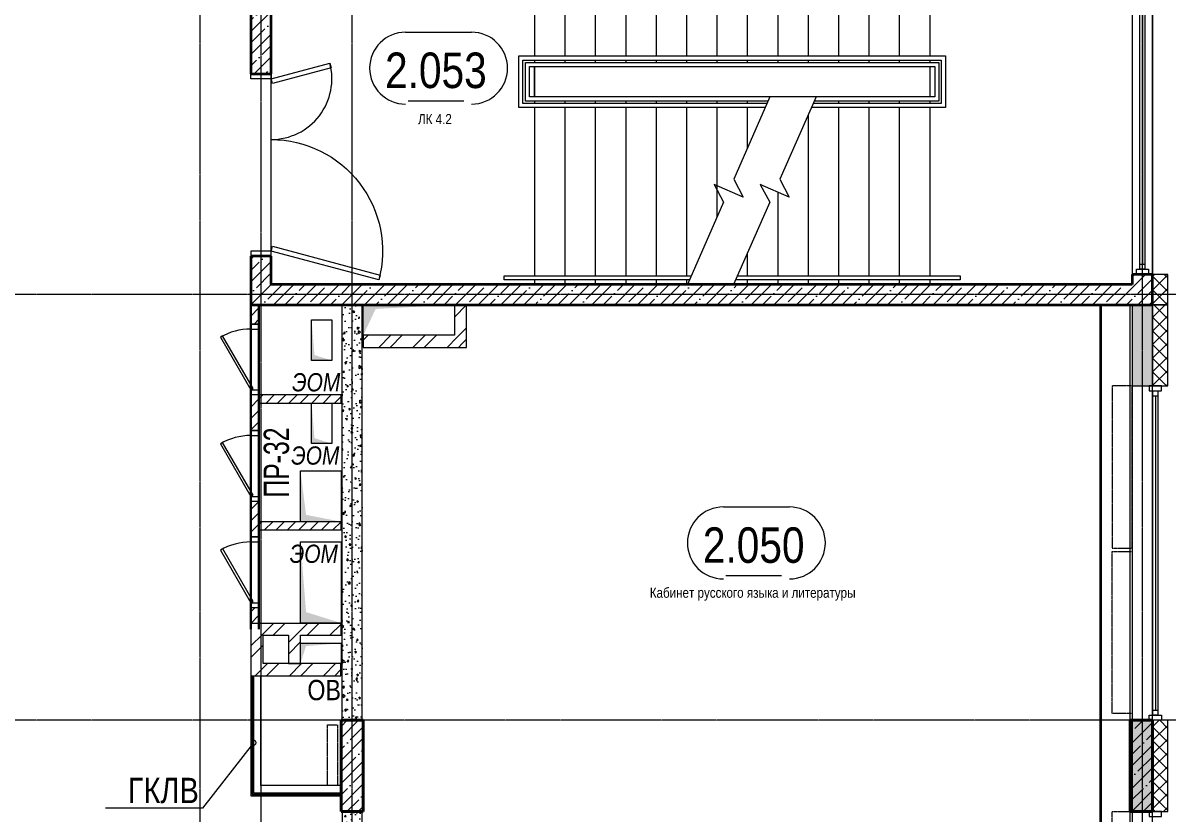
# Model space of a CAD drawing. Header units: millimetres. Extents: x -65509 to 912790, y 446 to 713294.
# Drawn here: x 245745 to 257048, y 159350 to 167156 of the extents above; entities that cross this region are included whole.
import ezdxf
from ezdxf import colors
from ezdxf.entities.mleader import LeaderData, LeaderLine
from ezdxf.enums import TextEntityAlignment as Align
from ezdxf.math import Vec2, Vec3

# ---------------------------------------------------------------- set-up
doc = ezdxf.new("R2010")
doc.units = ezdxf.units.MM
doc.linetypes.add('CENTER2', pattern=[28.575, 19.05, -3.175, 3.175, -3.175])
doc.linetypes.add('HIDDEN2', pattern=[4.7625, 3.175, -1.5875])
doc.layers.get('Defpoints').update_dxf_attribs({"color": 250})
for name, color, linetype, lineweight in [('A-Wall-Open', 250, 'Continuous', 5), ('A-Wall_Материал_Газоблок_Контур', 250, 'Continuous', 0), ('АР_Area', 250, 'Continuous', 5), ('АР_Двери', 5, 'Continuous', 9), ('АР_Колонны', 250, 'Continuous', 30), ('АР_Окна', 250, 'Continuous', 5), ('АР_Стены ЖБ', 250, 'Continuous', 35), ('АР_Стены кирпич', 250, 'Continuous', 20), ('АР_Стены ПЕНОблок', 250, 'Continuous', 20), ('АР_Утеплитель', 250, 'Continuous', 0), ('АР_Ф_ЛК', 250, 'Continuous', 5), ('АР_Штриховка', 250, 'Continuous', 0), ('Двери кабины', 250, 'Continuous', 0), ('Зашивки ГКЛ на всю высоту', 250, 'Continuous', 25), ('КМ_Фахверки', 250, 'Continuous', 25), ('ОВ_Отопление', 250, 'Continuous', 5), ('ОВ_Шахты', 250, 'Continuous', 5), ('Размеры зашивки ГКЛ', 250, 'Continuous', 0), ('РД_Оси_100', 250, 'Continuous', 0), ('ЭОМ_отверстия', 250, 'Continuous', 5)]:
    doc.layers.add(name, color=color, linetype=linetype, lineweight=lineweight)
for name, color, linetype, lineweight, plot in [('АР_Делит', 250, 'Continuous', 0, False), ('РД_Витраж_проем', 250, 'Continuous', 0, False), ('РД_Проем', 250, 'Continuous', 0, False), ('РД_проем_инж перемыч_подсчет', 250, 'Continuous', 30, False)]:
    doc.layers.add(name, color=color, linetype=linetype, lineweight=lineweight, plot=plot)
doc.layers.add('АР_Отопительные приборы', color=1, linetype='HIDDEN2', lineweight=0, true_color=0xff0000)
doc.layers.add('Зашивка радиаторов тип 1 (фанера и МДФ)', color=7, linetype='Continuous', lineweight=0, true_color=0x000085)
doc.layers.add('РД_Перемычка инж проемов', color=250, linetype='Continuous')
doc.styles.add('Arial0', font='arial.ttf')
doc.styles.add('MtXpl_Arial_Narrow', font='ARIALNI.TTF')
doc.styles.add('style1', font='ARIALN.TTF')
doc.styles.add('ккк', font='isocpeur.ttf', dxfattribs={"width": 0.85, "oblique": 15})
pattern_1 = [(45, (142195.16, 127275.07), (-112.2532, 112.2532), []), (45, (142307.41, 127275.07), (-112.2532, 112.2532), [198.4375, -39.6875, 0, -39.6875])]
pattern_2 = [(45, (142195.16, 127275.07), (-112.2532, 112.2532), []), (45, (142307.41, 127275.07), (-112.2532, 112.2532), [198.4375, -39.6875, 0, -39.6875])]

# ---------------------------------------------------------------- blocks, each defined once
blk = doc.blocks.new('СОШ_2200_АР_ОСИ_М100_28.05.24')
at = {"layer": 'РД_Оси_100', "linetype": 'CENTER2'}
for p, q in [((114600, -6155), (114600, 139938.679)), ((119910, 37200), (94200, 37200)), ((119910, 33000), (94200, 33000))]:
    blk.add_line(p, q, dxfattribs=at)
for points in [[(105300, -6155), (105300, 139938.679)], [(105900, 139938.679), (105900, -6155)], [(106800, -6155), (106800, 139938.679)]]:
    blk.add_lwpolyline(points, dxfattribs=at)
blk = doc.blocks.new('ЛК_4000х8500_2эт')
at = {"color": 5}
for points in [[(6300, 3915), (2100, 3915), (2100, 3955), (6600, 3955), (6600, 3915), (6300, 3915)], [(3929, 45), (2100, 45), (2100, 85), (3946, 85)], [(4401, 85), (6600, 85), (6600, 45), (4383, 45)]]:
    blk.add_lwpolyline(points, dxfattribs=at)
at = {"layer": 'АР_Делит'}
blk.add_lwpolyline([(-200, 4000), (8300, 4000), (8300, 0), (-200, 0)], close=True, dxfattribs=at)
at = {"layer": 'АР_Ф_ЛК', "color": 5}
for p, q in [((2400, 4000), (2400, 3955)), ((2700, 4000), (2700, 3955)), ((3000, 4000), (3000, 3955)), ((3300, 4000), (3300, 3955)), ((3600, 4000), (3600, 3955)), ((3900, 4000), (3900, 3955)), ((4200, 4000), (4200, 3955)), ((4500, 4000), (4500, 3955)), ((4800, 4000), (4800, 3955)), ((5100, 4000), (5100, 3955)), ((5400, 4000), (5400, 3955)), ((5700, 4000), (5700, 3955)), ((6000, 4000), (6000, 3955)), ((6300, 4000), (6300, 3955)), ((2400, 3915), (2400, 2255)), ((2700, 3915), (2700, 2255)), ((3000, 3915), (3000, 2255)), ((3300, 3915), (3300, 2255)), ((3600, 3915), (3600, 2255)), ((3900, 3915), (3900, 2255)), ((4200, 3915), (4200, 2255)), ((4500, 3915), (4500, 2255)), ((4800, 3915), (4800, 2255)), ((5100, 3915), (5100, 2255)), ((5400, 3915), (5400, 2255)), ((5700, 3915), (5700, 2255)), ((6000, 3915), (6000, 2255)), ((6300, 3915), (6300, 2255)), ((2400, 2215), (2400, 2190)), ((2400, 2150), (2400, 1850)), ((2700, 2215), (2700, 2190)), ((3000, 2215), (3000, 2190)), ((3300, 2215), (3300, 2190)), ((3600, 2215), (3600, 2190)), ((3900, 2215), (3900, 2190)), ((4200, 2215), (4200, 2190)), ((4500, 2215), (4500, 2190)), ((4800, 2215), (4800, 2190)), ((5100, 2215), (5100, 2190)), ((5400, 2215), (5400, 2190)), ((5700, 2215), (5700, 2190)), ((6000, 2215), (6000, 2190)), ((6300, 2215), (6300, 2190)), ((6300, 2150), (6300, 1850)), ((2400, 1810), (2400, 1785)), ((2700, 1810), (2700, 1785)), ((3000, 1810), (3000, 1785)), ((3300, 1810), (3300, 1785)), ((3600, 1810), (3600, 1785)), ((3900, 1810), (3900, 1785)), ((4200, 1810), (4200, 1785)), ((4500, 1810), (4500, 1785)), ((5400, 1810), (5400, 1785)), ((5700, 1810), (5700, 1785)), ((6000, 1810), (6000, 1785)), ((6300, 1810), (6300, 1785)), ((2400, 1745), (2400, 85)), ((2700, 1745), (2700, 85)), ((3000, 1745), (3000, 85)), ((3300, 1745), (3300, 85)), ((3600, 1745), (3600, 85)), ((3900, 1745), (3900, 85)), ((4200, 1745), (4200, 661)), ((4500, 1745), (4500, 1341)), ((5400, 1745), (5400, 85)), ((5700, 1745), (5700, 85)), ((6000, 1745), (6000, 85)), ((6300, 1745), (6300, 85)), ((5100, 1671), (5100, 85)), ((4800, 912), (4800, 85)), ((4500, 309), (4500, 85)), ((2400, 45), (2400, 0)), ((2700, 45), (2700, 0)), ((3000, 45), (3000, 0)), ((3300, 45), (3300, 0)), ((3600, 45), (3600, 0)), ((3900, 45), (3900, 0)), ((4500, 45), (4500, 0)), ((4800, 45), (4800, 0)), ((5100, 45), (5100, 0)), ((5400, 45), (5400, 0)), ((5700, 45), (5700, 0)), ((6000, 45), (6000, 0)), ((6300, 45), (6300, 0))]:
    blk.add_line(p, q, dxfattribs=at)
at = {"layer": 'АР_Ф_ЛК'}
for points in [[(6300, 3085, 0, 150, 0), (5834, 3085, 0, 0, 0), (2400, 3085, 0, 0, 0)], [(2400, 915, 0, 150, 0), (2866, 915, 0, 0, 0), (4200, 915, 0, 0, 0)], [(4922, 915, 0, 150, 0), (5388, 915, 0, 0, 0), (6300, 915, 0, 0, 0)]]:
    blk.add_lwpolyline(points, format="xyseb", dxfattribs=at)
at = {"layer": 'АР_Ф_ЛК', "color": 5}
for points in [[(4678, 1745), (2245, 1745), (2245, 2255), (6455, 2255), (6455, 1745), (5133, 1745)], [(4696, 1785), (2285, 1785), (2285, 2215), (6415, 2215), (6415, 1785), (5150, 1785)], [(4707, 1810), (2310, 1810), (2310, 2190), (6390, 2190), (6390, 1810), (5161, 1810)]]:
    blk.add_lwpolyline(points, dxfattribs=at)
for points in [[(2350, 2150), (6350, 2150), (6350, 1850), (2350, 1850)], [(2400, 2150), (6300, 2150), (6300, 1850), (2400, 1850)]]:
    blk.add_lwpolyline(points, close=True, dxfattribs=at)
at = {"layer": 'АР_Ф_ЛК', "lineweight": 0}
for points in [[(4724, 1850), (4367, 1039), (4459, 862), (4173, 988), (4266, 811), (3909, 0)], [(5179, 1850), (4822, 1039), (4914, 862), (4628, 988), (4721, 811), (4364, 0)]]:
    blk.add_lwpolyline(points, dxfattribs=at)
blk = doc.blocks.new('otv')
at = {"linetype": 'Continuous'}
blk.add_lwpolyline([(0, -1), (0, 0), (1, 0), (1, -1)], close=True, dxfattribs=at)
blk.add_solid([(0, -1), (0, 0), (0.135, -0.137), (1, 0)], dxfattribs=at)
blk = doc.blocks.new('_DotSmall')
at = {"color": 0, "linetype": 'ByBlock', "const_width": 0.5}
blk.add_lwpolyline([(-0.0625, 0, 1), (0.0625, 0, 1)], format="xyb", close=True, dxfattribs=at)
blk = doc.blocks.new('MOK-МаркаПом_овал_ареал')
for p, q in [((-2.99, 3.76), (3.52, 3.76)), ((-2.75, -3), (2.75, -3))]:
    blk.add_line(p, q)
for centre, radius, start, end in [((-2.99, 0.21), 3.55, 90, 270), ((3.52, 0.21), 3.55, 270, 90), ((-7.41, 0), 7.16, 0, 0.001)]:
    blk.add_arc(centre, radius, start, end)
at = {"color": 0, "style": 'style1'}
blk.add_attdef('АР-ПОМЕЩЕНИЕ:НОМЕР', text='', height=3, dxfattribs=at).set_placement((0.26, 0), align=Align.MIDDLE)
blk = doc.blocks.new('MOK-МаркаПеремычки')
at = {"color": 0, "style": 'ккк', "oblique": 15, "width": 0.85}
blk.add_attdef('АР-ПРОЕМ:ПЕРЕМЫЧКА', text='', height=2.5, dxfattribs=at).set_placement((0, 0), align=Align.MIDDLE)

msp = doc.modelspace()

# ---------------------------------------------------------------- hatches: boundary and pattern name
at = {"layer": 'АР_Штриховка', "linetype": 'Continuous', "lineweight": 5}
h = msp.add_hatch(dxfattribs=at)
h.set_pattern_fill('ANSI35', color=256, scale=25, angle=-360, style=0)
h.set_pattern_definition(pattern_1)
h.paths.add_polyline_path([(248195.157, 168575.073), (247995.157, 168775.073), (247995.157, 166655.073), (248195.157, 166655.073)], flags=0)
h.paths.add_polyline_path([(248195.157, 164855.073), (247995.157, 164855.073), (247995.157, 164375.073), (248195.157, 164575.073)], flags=0)
h = msp.add_hatch(dxfattribs=at)
h.set_pattern_fill('ANSI35', color=256, scale=25, angle=-360, style=0)
h.set_pattern_definition(pattern_1)
h.paths.add_polyline_path([(256895.157, 168775.073), (256695.157, 168575.073), (256695.157, 168475.073), (256895.157, 168475.073)], flags=0)
h.paths.add_polyline_path([(256895.157, 164675.073), (256695.157, 164675.073), (256695.157, 164575.073), (256895.157, 164375.073)], flags=0)
at = {"layer": 'АР_Штриховка', "linetype": 'Continuous', "lineweight": 0}
h = msp.add_hatch(dxfattribs=at)
h.set_pattern_fill('ANSI37', color=256, scale=30, angle=-360, style=0)
h.set_pattern_definition([(45, (142195.16, 127275.07), (-67.35192, 67.35192), []), (135, (142195.16, 127275.07), (-67.35192, -67.35192), [])])
h.paths.add_polyline_path([(257045.156, 168775.073), (256895.156, 168775.073), (256895.156, 168475.073), (257045.156, 168475.073)], flags=0)
h.paths.add_polyline_path([(257045.161, 164675.073), (256895.161, 164675.073), (256895.161, 164375.073), (257045.161, 164375.073)], flags=0)
at = {"layer": 'АР_Штриховка', "linetype": 'Continuous', "lineweight": 5}
h = msp.add_hatch(dxfattribs=at)
h.set_pattern_fill('ANSI35', color=256, scale=25, style=0)
h.set_pattern_definition([(45, (142195.16, 127275.07), (-112.2532, 112.2532), []), (45, (142307.41, 127275.07), (-112.2532, 112.2532), [198.4375, -39.6875, 0, -39.6875])])
h.paths.add_polyline_path([(248195.157, 164575.073), (247995.157, 164375.073), (256895.157, 164375.073), (256695.157, 164575.073)], flags=0)
at = {"layer": 'АР_Штриховка', "linetype": 'Continuous', "lineweight": 0, "ltscale": 0.5}
h = msp.add_hatch(dxfattribs=at)
h.set_pattern_fill('ANSI31', color=256, scale=25, angle=-360, style=0)
h.set_pattern_definition([(45, (142195.16, 127275.07), (-56.1266, 56.1266), [])])
h.paths.add_polyline_path([(248075.157, 164375.076), (247995.157, 164375.073), (247995.165, 164185.028), (248075.165, 164185.031)], flags=0)
h.paths.add_polyline_path([(248075.193, 163485.031), (247995.193, 163485.028), (247995.207, 163135.028), (248075.207, 163135.031)], flags=0)
h.paths.add_polyline_path([(248075.235, 162435.031), (247995.235, 162435.028), (247995.248, 162085.03), (248075.248, 162085.034)], flags=0)
h.paths.add_polyline_path([(248075.276, 161385.034), (247995.276, 161385.03), (247995.282, 161234.954), (248075.282, 161234.958)], flags=0)
at = {"layer": 'АР_Штриховка', "linetype": 'Continuous', "lineweight": 0}
h = msp.add_hatch(dxfattribs=at)
h.set_pattern_fill('AR-CONC', color=256, angle=-315, style=0)
h.set_pattern_definition([(95, (142195.16, 127275.07), (140.09465, 117.55338), [19.05, -209.55]), (40, (142195.16, 127275.07), (-160.01845, 110.17673), [15.24, -167.64058]), (145.45144, (142206.83, 127284.87), (-19.9238, 227.7301), [16.19, -178.09024]), (91.1842, (142159.24, 127311), (221.41024, 161.9534), [28.575, -314.325]), (141.63556, (142177.7, 127324.5), (-7.0866, 342.82676), [24.285, -267.1356]), (36.18415, (142159.24, 127311), (-7.0866, 342.82676), [22.86, -251.4597]), (66, (142186.18, 127319.97), (179.51998, 34.89515), [19.05, -209.55]), (11, (142186.18, 127319.97), (-86.53993, 173.9412), [15.24, -167.64]), (116.45145, (142201.14, 127322.88), (92.98005, 208.83634), [16.19, -178.08994]), (82.5, (142195.16, 127275.07), (-57.60547, 61.973414), [0, -165.608, 0, -170.18, 0, -168.275]), (52.5, (142195.16, 127275.07), (-23.58973, 118.087), [0, -97.028, 0, -161.798, 0, -64.135]), (12.5, (142155.105, 127235.02), (99.927863, 91.826196), [0, -63.5, 0, -198.12, 0, -262.89]), (2.5, (142137.14, 127217.06), (86.7639, 122.72239), [0, -82.55, 0, -131.572, 0, -186.69])])
h.paths.add_polyline_path([(249094.836, 160715.054), (248894.836, 160715.072), (248894.797, 160275.072), (249094.797, 160275.054)], flags=0)
h.paths.add_polyline_path([(249095.157, 164375.054), (248895.157, 164375.072), (248894.871, 161115.072), (249094.871, 161115.054)], flags=0)
h.paths.add_polyline_path([(249094.871, 161115.054), (248894.871, 161115.072), (248894.836, 160715.072), (249094.836, 160715.054)], flags=0)
h = msp.add_hatch(dxfattribs=at)
h.set_pattern_fill('ANSI32', color=256, scale=25, angle=-360, style=0)
h.set_pattern_definition([(45, (142195.16, 127275.07), (-168.3798, 168.3798), []), (45, (142307.4, 127275.07), (-168.3798, 168.3798), [])])
h.paths.add_polyline_path([(250125.158, 164375.073), (250005.158, 164375.073), (250005.158, 164075.073), (250125.158, 163955.073)], flags=0)
h = msp.add_hatch(dxfattribs=at)
h.set_pattern_fill('AR-CONC', color=256, angle=-360, style=0)
h.set_pattern_definition([(50, (142195.16, 127275.07), (182.18467, -15.93909), [19.05, -209.55]), (355, (142195.16, 127275.07), (-35.24342, 191.05685), [15.24, -167.64058]), (100.45144, (142210.34, 127273.74), (146.94125, 175.11775), [16.19, -178.09024]), (46.1842, (142195.16, 127325.87), (271.07904, -42.04233), [28.575, -314.325]), (96.63556, (142217.75, 127322.37), (237.40413, 247.4261), [24.285, -267.1356]), (351.18415, (142195.16, 127325.87), (237.40413, 247.4261), [22.85997, -251.45973]), (21, (142220.56, 127313.17), (151.6144, -102.2652), [19.05, -209.55]), (326, (142220.56, 127313.17), (61.80203, 184.18797), [15.24, -167.64]), (71.45145, (142233.2, 127304.65), (213.41642, 81.92277), [16.19, -178.08994]), (37.5, (142195.16, 127275.07), (3.088603, 84.55504), [0, -165.608, 0, -170.18, 0, -168.275]), (7.5, (142195.16, 127275.07), (66.81966, 100.180575), [0, -97.028, 0, -161.798, 0, -64.135]), (327.5, (142138.515, 127275.07), (135.590595, -5.728744), [0, -63.5, 0, -198.12, 0, -262.89]), (317.5, (142113.12, 127275.07), (148.12918, 25.42649), [0, -82.55, 0, -131.572, 0, -186.69])])
h.paths.add_polyline_path([(256895.157, 164375.073), (256695.157, 164375.073), (256695.157, 163575.073), (256895.157, 163575.073)], flags=0)
h.paths.add_polyline_path([(256895.157, 160275.073), (256695.157, 160275.073), (256695.157, 159375.073), (256895.157, 159375.073)], flags=0)
h.paths.add_polyline_path([(256895.157, 158175.073), (256695.157, 158175.073), (256695.157, 157275.073), (256895.157, 157275.073)], flags=0)
h.paths.add_polyline_path([(256895.157, 156075.073), (256695.157, 156075.073), (256695.157, 154275.073), (256895.157, 154275.073)], flags=0)
h.paths.add_polyline_path([(256895.157, 150975.073), (256695.157, 150975.073), (256695.157, 150075.073), (256895.157, 150075.073)], flags=0)
h.paths.add_polyline_path([(256895.157, 148875.073), (256695.157, 148875.073), (256695.157, 147975.073), (256895.157, 147975.073)], flags=0)
h.paths.add_polyline_path([(256895.157, 146775.073), (256695.157, 146775.073), (256695.157, 144975.073), (256895.157, 144975.073)], flags=0)
h.paths.add_polyline_path([(256895.157, 141675.073), (256695.157, 141675.073), (256695.157, 140775.073), (256895.157, 140775.073)], flags=0)
h.paths.add_polyline_path([(256895.157, 139575.073), (256695.157, 139575.073), (256695.157, 138675.073), (256895.157, 138675.073)], flags=0)
h.paths.add_polyline_path([(256895.157, 137475.073), (256695.157, 137475.073), (256695.157, 135575.073), (256895.157, 135575.073)], flags=0)
h.paths.add_polyline_path([(256895.157, 132275.073), (256695.157, 132275.073), (256695.157, 131375.073), (256895.157, 131375.073)], flags=0)
h.paths.add_polyline_path([(256895.157, 130175.073), (256695.157, 130175.073), (256695.157, 129275.073), (256895.157, 129275.073)], flags=0)
h.paths.add_polyline_path([(256895.157, 128075.073), (256695.157, 128075.073), (256695.157, 127375.073), (256895.157, 127175.073)], flags=0)
h = msp.add_hatch(dxfattribs=at)
h.set_pattern_fill('ANSI37', color=256, scale=30, angle=-360, style=0)
h.set_pattern_definition([(45, (142195.16, 127275.07), (-67.35192, 67.35192), []), (135, (142195.16, 127275.07), (-67.35192, -67.35192), [])])
h.paths.add_polyline_path([(257045.157, 164375.073), (256895.157, 164375.073), (256895.157, 163575.073), (257045.157, 163575.073)], flags=0)
h.paths.add_polyline_path([(257045.157, 160275.073), (256895.157, 160275.073), (256895.157, 159375.073), (257045.157, 159375.073)], flags=0)
h.paths.add_polyline_path([(257045.157, 158175.073), (256895.157, 158175.073), (256895.157, 157275.073), (257045.157, 157275.073)], flags=0)
h.paths.add_polyline_path([(257045.157, 156075.073), (256895.157, 156075.073), (256895.157, 154275.073), (257045.157, 154275.073)], flags=0)
h.paths.add_polyline_path([(257045.157, 150975.073), (256895.157, 150975.073), (256895.157, 150075.073), (257045.157, 150075.073)], flags=0)
h.paths.add_polyline_path([(257045.157, 148875.073), (256895.157, 148875.073), (256895.157, 147975.073), (257045.157, 147975.073)], flags=0)
h.paths.add_polyline_path([(257045.157, 146775.073), (256895.157, 146775.073), (256895.157, 144975.073), (257045.157, 144975.073)], flags=0)
h.paths.add_polyline_path([(257045.157, 141675.073), (256895.157, 141675.073), (256895.157, 140775.073), (257045.157, 140775.073)], flags=0)
h.paths.add_polyline_path([(257045.157, 139575.073), (256895.157, 139575.073), (256895.157, 138675.073), (257045.157, 138675.073)], flags=0)
h.paths.add_polyline_path([(257045.157, 137475.073), (256895.157, 137475.073), (256895.157, 135575.073), (257045.157, 135575.073)], flags=0)
h.paths.add_polyline_path([(257045.157, 132275.073), (256895.157, 132275.073), (256895.157, 131375.073), (257045.157, 131375.073)], flags=0)
h.paths.add_polyline_path([(257045.157, 130175.073), (256895.157, 130175.073), (256895.157, 129275.073), (257045.157, 129275.073)], flags=0)
h.paths.add_polyline_path([(257045.157, 128075.073), (256895.157, 128075.073), (256895.157, 127175.073), (257045.157, 127025.073)], flags=0)
h = msp.add_hatch(dxfattribs=at)
h.set_pattern_fill('ANSI32', color=256, scale=25, style=0)
h.set_pattern_definition([(45, (142195.16, 127275.07), (-168.3798, 168.3798), []), (45, (142307.4, 127275.07), (-168.3798, 168.3798), [])])
h.paths.add_polyline_path([(250125.158, 163955.073), (250005.158, 164075.073), (249105.158, 164075.073), (249105.158, 163955.073)], flags=0)
at = {"layer": 'АР_Штриховка', "linetype": 'Continuous', "lineweight": 0, "ltscale": 0.5}
h = msp.add_hatch(dxfattribs=at)
h.set_pattern_fill('ANSI31', color=256, scale=25, angle=-360, style=0)
h.set_pattern_definition([(45, (142195.16, 127275.07), (-56.1266, 56.1266), [])])
h.paths.add_polyline_path([(248885.499, 163405.154), (248885.487, 163485.154), (248075.193, 163485.029), (248075.205, 163405.029)], flags=0)
h = msp.add_hatch(dxfattribs=at)
h.set_pattern_fill('ANSI31', color=256, scale=25, angle=-360, style=0)
h.set_pattern_definition([(45, (142195.16, 127275.07), (-56.1266, 56.1266), [])])
h.paths.add_polyline_path([(248885.489, 162155.099), (248885.476, 162235.099), (248075.242, 162234.971), (248075.255, 162154.971)], flags=0)
at = {"layer": 'АР_Штриховка', "linetype": 'Continuous', "lineweight": 0}
h = msp.add_hatch(dxfattribs=at)
h.set_pattern_fill('ANSI32', color=256, scale=25, angle=-359.9999996, style=0)
h.set_pattern_definition([(45, (142195.16, 127275.07), (-168.3798, 168.3798), []), (45, (142307.4, 127275.07), (-168.3798, 168.3798), [])])
h.paths.add_polyline_path([(247995.157, 161235.074), (248115.157, 161115.074), (248365.157, 161115.074), (248445.157, 161145.074), (248485.157, 161235.074)], flags=0)
h.paths.add_polyline_path([(248485.157, 161235.074), (248445.157, 161145.074), (248485.157, 161115.074), (248884.871, 161115.074), (248884.871, 161235.074)], flags=0)
h = msp.add_hatch(dxfattribs=at)
h.set_pattern_fill('ANSI32', color=256, scale=25, style=0)
h.set_pattern_definition([(45, (142195.16, 127275.07), (-168.3798, 168.3798), []), (45, (142307.4, 127275.07), (-168.3798, 168.3798), [])])
h.paths.add_polyline_path([(247995.157, 160715.073), (248115.157, 160835.073), (248115.157, 161115.073), (247995.157, 161235.073)], flags=0)
h = msp.add_hatch(dxfattribs=at)
h.set_pattern_fill('ANSI32', color=256, scale=25, style=0)
h.set_pattern_definition([(45, (142195.16, 127275.07), (-168.3798, 168.3798), []), (45, (142307.4, 127275.07), (-168.3798, 168.3798), [])])
h.paths.add_polyline_path([(248365.157, 160835.073), (248485.157, 160835.073), (248485.157, 161115.073), (248445.157, 161145.073), (248365.157, 161115.073)], flags=0)
h = msp.add_hatch(dxfattribs=at)
h.set_pattern_fill('ANSI32', color=256, scale=25, angle=-359.9999995, style=0)
h.set_pattern_definition([(45, (142195.16, 127275.07), (-168.3798, 168.3798), []), (45, (142307.4, 127275.07), (-168.3798, 168.3798), [])])
h.paths.add_polyline_path([(248115.157, 160835.074), (247995.157, 160715.074), (248884.835, 160715.074), (248884.835, 160835.074)], flags=0)
at = {"layer": 'АР_Штриховка', "linetype": 'Continuous', "lineweight": 5}
h = msp.add_hatch(dxfattribs=at)
h.set_pattern_fill('ANSI35', color=256, scale=25, style=0)
h.set_pattern_definition(pattern_2)
h.paths.add_polyline_path([(249105.157, 160275.073), (248885.157, 160275.073), (248885.157, 159375.073), (249105.157, 159375.073)], flags=0)
h = msp.add_hatch(dxfattribs=at)
h.set_pattern_fill('ANSI35', color=256, scale=25, style=0)
h.set_pattern_definition(pattern_2)
h.paths.add_polyline_path([(256895.157, 160275.073), (256675.157, 160275.073), (256675.157, 159375.073), (256895.157, 159375.073)], flags=0)
at = {"layer": 'АР_Штриховка', "linetype": 'Continuous', "lineweight": 0}
h = msp.add_hatch(dxfattribs=at)
h.set_pattern_fill('AR-CONC', color=256, angle=-315, style=0)
h.set_pattern_definition([(95, (142195.16, 127275.07), (140.09465, 117.55338), [19.05, -209.55]), (40, (142195.16, 127275.07), (-160.01845, 110.17673), [15.24, -167.64058]), (145.45144, (142206.83, 127284.87), (-19.9238, 227.7301), [16.19, -178.09024]), (91.1842, (142159.24, 127311), (221.41024, 161.9534), [28.575, -314.325]), (141.63556, (142177.7, 127324.5), (-7.0866, 342.82676), [24.285, -267.1356]), (36.18415, (142159.24, 127311), (-7.0866, 342.82676), [22.86, -251.4597]), (66, (142186.18, 127319.97), (179.51998, 34.89515), [19.05, -209.55]), (11, (142186.18, 127319.97), (-86.53993, 173.9412), [15.24, -167.64]), (116.45145, (142201.14, 127322.88), (92.98005, 208.83634), [16.19, -178.08994]), (82.5, (142195.16, 127275.07), (-57.60547, 61.973414), [0, -165.608, 0, -170.18, 0, -168.275]), (52.5, (142195.16, 127275.07), (-23.58973, 118.087), [0, -97.028, 0, -161.798, 0, -64.135]), (12.5, (142155.105, 127235.02), (99.927863, 91.826196), [0, -63.5, 0, -198.12, 0, -262.89]), (2.5, (142137.14, 127217.06), (86.7639, 122.72239), [0, -82.55, 0, -131.572, 0, -186.69])])
h.paths.add_polyline_path([(249095.157, 159375.073), (248895.157, 159375.073), (248895.157, 158975.073), (249095.157, 158975.073)], flags=0)
h.paths.add_polyline_path([(249095.157, 156075.073), (248895.157, 156075.073), (248895.157, 155774.073), (249095.157, 155774.073)], flags=0)

# ---------------------------------------------------------------- linework, layer by layer
at = {"layer": 'A-Wall-Open', "linetype": 'Continuous', "lineweight": 5}
msp.add_line((256895.156, 168475.073), (256895.161, 164675.073), dxfattribs=at)
at = {"layer": 'A-Wall_Материал_Газоблок_Контур', "linetype": 'Continuous', "lineweight": 0}
for p, q in [((256695.157, 163575.073), (256695.157, 160275.073)), ((256695.157, 159375.073), (256695.157, 158175.073))]:
    msp.add_line(p, q, dxfattribs=at)
at = {"layer": 'АР_Двери', "linetype": 'Continuous', "lineweight": 9}
for points in [[(248774.713, 166760.364), (248787.654, 166712.068), (248208.098, 166556.777), (248195.157, 166605.073)], [(247995.157, 166605.073), (247995.157, 166655.073), (248195.157, 166655.073), (248195.157, 166605.073)], [(248195.157, 164905.073), (248208.098, 164953.369), (249270.617, 164668.668), (249257.676, 164620.372)], [(247995.157, 164905.073), (247995.157, 164855.073), (248195.157, 164855.073), (248195.157, 164905.073)]]:
    msp.add_lwpolyline(points, close=True, dxfattribs=at)
msp.add_arc((248195.157, 166605.073), 600, 270, 15, dxfattribs=at)
at = {"layer": 'АР_Двери', "linetype": 'Continuous', "lineweight": 9, "extrusion": (0, 0, -1)}
msp.add_arc((-248195.157, 164905.073), 1100, 90, 195, dxfattribs=at)
at = {"layer": 'АР_Колонны', "linetype": 'HIDDEN2', "lineweight": 25}
for p, q in [((248885.157, 160275.073), (249105.157, 160275.073)), ((248885.157, 159375.073), (248885.157, 160275.073)), ((249105.157, 160275.073), (249105.157, 159375.073)), ((256675.157, 160275.073), (256895.157, 160275.073)), ((256675.157, 159375.073), (256675.157, 160275.073)), ((256895.157, 160275.073), (256895.157, 159375.073)), ((249105.157, 159375.073), (248885.157, 159375.073)), ((256895.157, 159375.073), (256675.157, 159375.073))]:
    msp.add_line(p, q, dxfattribs=at)
at = {"layer": 'АР_Колонны', "linetype": 'Continuous', "lineweight": 35}
for p, q in [((248885.157, 159375.073), (248885.157, 160275.073)), ((248885.157, 160275.073), (249105.157, 160275.073)), ((249105.157, 159375.073), (249105.157, 160275.073)), ((256675.157, 159375.073), (256675.157, 160275.073)), ((256675.157, 160275.073), (256895.157, 160275.073)), ((256895.157, 159375.073), (256895.157, 160275.073)), ((248885.157, 159375.073), (249105.157, 159375.073)), ((256675.157, 159375.073), (256895.157, 159375.073))]:
    msp.add_line(p, q, dxfattribs=at)
at = {"layer": 'АР_Окна', "linetype": 'Continuous', "lineweight": 5}
for p, q in [((256695.157, 168475.073), (256695.157, 164675.073)), ((256895.157, 168475.073), (256895.157, 164675.073)), ((256795.157, 168375.073), (256795.157, 164775.073)), ((256770.157, 164775.073), (256820.157, 164775.073)), ((256695.157, 163575.073), (256695.157, 160275.073)), ((256897.657, 163475.073), (256947.657, 163475.073)), ((256922.657, 163475.073), (256922.657, 160375.073)), ((256897.657, 160375.073), (256947.657, 160375.073)), ((256695.157, 159375.073), (256695.157, 158175.073))]:
    msp.add_line(p, q, dxfattribs=at)
for points in [[(256770.157, 168425.073), (256820.157, 168425.073), (256820.157, 164725.073), (256770.157, 164725.073)], [(256855.157, 164725.073), (256855.157, 164675.073), (256735.157, 164675.073), (256735.157, 164725.073)], [(256982.657, 163525.073), (256982.657, 163575.073), (256862.657, 163575.073), (256862.657, 163525.073)], [(256897.657, 163525.073), (256947.657, 163525.073), (256947.657, 160325.073), (256897.657, 160325.073)], [(256982.657, 160325.073), (256982.657, 160275.073), (256862.657, 160275.073), (256862.657, 160325.073)], [(256982.657, 159325.073), (256982.657, 159375.073), (256862.657, 159375.073), (256862.657, 159325.073)]]:
    msp.add_lwpolyline(points, close=True, dxfattribs=at)
at = {"layer": 'АР_Отопительные приборы'}
for points in [[(256695.157, 163574.81), (256495.157, 163574.81), (256495.157, 161974.81), (256695.157, 161974.81)], [(256695.157, 160341.655), (256495.157, 160341.655), (256495.157, 161941.655), (256695.157, 161941.655)], [(248750.202, 160230.931), (248850.202, 160230.931), (248850.202, 159630.931), (248750.202, 159630.931)], [(256695.157, 158175.073), (256495.157, 158175.073), (256495.157, 159375.073), (256695.157, 159375.073)]]:
    msp.add_lwpolyline(points, close=True, dxfattribs=at)
at = {"layer": 'АР_Стены ЖБ', "linetype": 'Continuous', "lineweight": 35}
for p, q in [((247995.157, 168775.073), (247995.157, 166655.073)), ((248195.157, 166655.073), (248195.157, 168575.073)), ((247995.157, 166655.073), (248195.157, 166655.073)), ((248195.157, 164855.073), (247995.157, 164855.073)), ((247995.157, 164855.073), (247995.157, 164375.073)), ((248195.157, 164575.073), (248195.157, 164855.073)), ((256895.157, 164675.073), (256695.157, 164675.073)), ((256695.157, 164675.073), (256695.157, 164575.073)), ((256895.157, 164375.073), (256895.157, 164675.073)), ((256695.157, 164575.073), (248195.157, 164575.073)), ((247995.157, 164375.073), (256895.157, 164375.073))]:
    msp.add_line(p, q, dxfattribs=at)
at = {"layer": 'АР_Стены ЖБ', "linetype": 'Continuous', "lineweight": 40}
for p, q in [((249105.157, 160275.073), (248885.157, 160275.073)), ((248885.157, 160275.073), (248885.157, 159375.073)), ((249105.157, 159375.073), (249105.157, 160275.073)), ((256895.157, 160275.073), (256675.157, 160275.073)), ((256675.157, 160275.073), (256675.157, 159375.073)), ((256895.157, 159375.073), (256895.157, 160275.073)), ((248885.157, 159375.073), (249105.157, 159375.073)), ((256675.157, 159375.073), (256895.157, 159375.073))]:
    msp.add_line(p, q, dxfattribs=at)
at = {"layer": 'АР_Стены кирпич', "linetype": 'Continuous', "lineweight": 20}
for p, q in [((250125.158, 164375.073), (250005.158, 164375.073)), ((250005.158, 164375.073), (250005.158, 164075.073)), ((250125.158, 163955.073), (250125.158, 164375.073)), ((250005.158, 164075.073), (249105.158, 164075.073)), ((249105.158, 164075.073), (249105.158, 163955.073)), ((249105.158, 163955.073), (250125.158, 163955.073)), ((247995.157, 161235.073), (247995.157, 160715.073)), ((247995.157, 161235.073), (248884.871, 161235.073)), ((248884.871, 161115.073), (248884.871, 161235.073)), ((248115.157, 160835.073), (248115.157, 161115.073)), ((248115.157, 161115.073), (248365.157, 161115.073)), ((248365.157, 161115.073), (248365.157, 160835.073)), ((248485.157, 160835.073), (248485.157, 161115.073)), ((248485.157, 161115.073), (248884.871, 161115.073)), ((248884.836, 160835.073), (248115.157, 160835.073)), ((248365.157, 160835.073), (248485.157, 160835.073)), ((248884.836, 160715.073), (248884.836, 160835.073)), ((247995.157, 160715.073), (248884.836, 160715.073))]:
    msp.add_line(p, q, dxfattribs=at)
at = {"layer": 'АР_Стены ПЕНОблок', "linetype": 'Continuous', "lineweight": 20}
for p, q in [((248075.157, 164375.076), (247995.157, 164375.073)), ((247995.157, 164375.073), (247995.165, 164185.028)), ((248075.165, 164185.031), (248075.157, 164375.076)), ((248894.797, 160275.072), (248895.157, 164375.072)), ((249095.157, 164375.054), (248895.157, 164375.072)), ((249094.797, 160275.054), (249095.157, 164375.054)), ((256895.157, 164375.073), (256695.157, 164375.073)), ((256695.157, 164375.073), (256695.157, 163575.073)), ((256895.157, 163575.073), (256895.157, 164375.073)), ((247995.165, 164185.028), (248075.165, 164185.031)), ((256695.157, 163575.073), (256895.157, 163575.073)), ((248075.193, 163485.031), (247995.193, 163485.028)), ((247995.193, 163485.028), (247995.207, 163135.028)), ((248885.487, 163485.154), (248075.193, 163485.029)), ((248075.207, 163135.031), (248075.193, 163485.031)), ((248075.193, 163485.029), (248075.205, 163405.029)), ((248885.499, 163405.154), (248885.487, 163485.154)), ((248075.205, 163405.029), (248885.499, 163405.154)), ((247995.207, 163135.028), (248075.207, 163135.031)), ((248075.235, 162435.031), (247995.235, 162435.028)), ((247995.235, 162435.028), (247995.248, 162085.03)), ((248075.248, 162085.034), (248075.235, 162435.031)), ((248885.476, 162235.099), (248075.242, 162234.971)), ((248075.242, 162234.971), (248075.255, 162154.971)), ((248885.489, 162155.099), (248885.476, 162235.099)), ((248075.255, 162154.971), (248885.489, 162155.099)), ((247995.248, 162085.03), (248075.248, 162085.034)), ((248075.276, 161385.034), (247995.276, 161385.03)), ((247995.276, 161385.03), (247995.282, 161234.954)), ((248075.282, 161234.958), (248075.276, 161385.034)), ((247995.282, 161234.954), (248075.282, 161234.958)), ((248894.797, 160275.072), (249094.797, 160275.054)), ((256895.157, 160275.073), (256695.157, 160275.073)), ((256695.157, 160275.073), (256695.157, 159375.073)), ((256895.157, 159375.073), (256895.157, 160275.073)), ((249095.157, 159375.073), (248895.157, 159375.073)), ((248895.157, 159375.073), (248895.157, 158975.073)), ((249095.157, 158975.073), (249095.157, 159375.073)), ((256695.157, 159375.073), (256895.157, 159375.073))]:
    msp.add_line(p, q, dxfattribs=at)
at = {"layer": 'АР_Утеплитель', "linetype": 'Continuous', "lineweight": 0}
for p, q in [((257045.161, 164675.073), (256895.161, 164675.073)), ((256895.161, 164675.073), (256895.161, 164375.073)), ((257045.161, 164375.073), (257045.161, 164675.073)), ((257045.157, 164375.073), (256895.157, 164375.073)), ((256895.157, 164375.073), (256895.157, 163575.073)), ((256895.161, 164375.073), (257045.161, 164375.073)), ((257045.157, 163575.073), (257045.157, 164375.073)), ((256895.157, 163575.073), (257045.157, 163575.073)), ((257045.157, 160275.073), (256895.157, 160275.073)), ((256895.157, 160275.073), (256895.157, 159375.073)), ((257045.157, 159375.073), (257045.157, 160275.073)), ((256895.157, 159375.073), (257045.157, 159375.073))]:
    msp.add_line(p, q, dxfattribs=at)
at = {"layer": 'Двери кабины', "linetype": 'Continuous', "lineweight": 0}
for points in [[(248075.167, 164135.031), (248075.165, 164185.031), (247995.165, 164185.028), (247995.167, 164135.028)], [(247995.191, 163535.028), (248016.841, 163547.529), (247716.82, 164067.132), (247695.17, 164054.631)], [(248075.191, 163535.031), (248075.193, 163485.031), (247995.193, 163485.028), (247995.191, 163535.028)], [(248075.209, 163085.031), (248075.207, 163135.031), (247995.207, 163135.028), (247995.209, 163085.028)], [(247995.233, 162485.028), (248016.883, 162497.529), (247716.862, 163017.132), (247695.212, 163004.631)], [(248075.233, 162485.031), (248075.235, 162435.031), (247995.235, 162435.028), (247995.233, 162485.028)], [(248075.25, 162035.034), (248075.248, 162085.034), (247995.248, 162085.03), (247995.25, 162035.03)], [(247995.274, 161435.03), (248016.925, 161447.531), (247716.904, 161967.135), (247695.254, 161954.634)], [(248075.274, 161435.034), (248075.276, 161385.034), (247995.276, 161385.03), (247995.274, 161435.03)]]:
    msp.add_lwpolyline(points, close=True, dxfattribs=at)
for centre in [(247995.191, 163535.028), (247995.233, 162485.028), (247995.274, 161435.03)]:
    msp.add_arc(centre, 600, 90.0022846, 120.0022846, dxfattribs=at)
at = {"layer": 'Зашивка радиаторов тип 1 (фанера и МДФ)', "linetype": 'Continuous', "lineweight": 0}
for p, q in [((256375.157, 164375.073), (256375.156, 155275.073)), ((256387.657, 164375.073), (256375.157, 164375.073)), ((256387.657, 164375.073), (256387.656, 155275.073)), ((256387.656, 155275.073), (256387.657, 164375.073)), ((256675.157, 164375.073), (256387.657, 164375.073)), ((256675.156, 155275.073), (256675.157, 164375.073))]:
    msp.add_line(p, q, dxfattribs=at)
at = {"layer": 'Зашивки ГКЛ на всю высоту', "linetype": 'Continuous', "lineweight": 0}
for p, q in [((247995.157, 160715.073), (248095.157, 160715.073)), ((247995.157, 160715.073), (247995.157, 159530.931)), ((248007.657, 159543.431), (248007.657, 160715.073)), ((248007.657, 160715.073), (248007.657, 159543.431)), ((248020.157, 159555.931), (248020.157, 160715.073)), ((248020.157, 160715.073), (248020.157, 159555.931)), ((248095.157, 159630.931), (248095.157, 160715.073)), ((248885.157, 159630.931), (248095.157, 159630.931)), ((248885.157, 159530.931), (248885.157, 159630.931)), ((247995.157, 159530.931), (248885.157, 159530.931)), ((248885.157, 159543.431), (248007.657, 159543.431)), ((248007.657, 159543.431), (248885.157, 159543.431)), ((248885.157, 159555.931), (248020.157, 159555.931)), ((248020.157, 159555.931), (248885.157, 159555.931))]:
    msp.add_line(p, q, dxfattribs=at)
at = {"layer": 'КМ_Фахверки', "lineweight": 5}
msp.add_lwpolyline([(212895.157, 195850.073), (236595.157, 195849.49), (236595.157, 127175.073), (256895.157, 127175.073), (256895.126, 262175.073), (215195.161, 262175.073), (215195.161, 256175.073), (179595.157, 256175.073), (179595.157, 227875.073), (142095.157, 227875.073), (142095.157, 140675.073), (169895.157, 140675.073), (169895.157, 153775.073), (162395.157, 153775.073), (162395.157, 195850.073), (187695.157, 195850.073), (187695.157, 127175.073), (225395.157, 127175.073), (225395.157, 140875.073), (207995.156, 140875.08), (207995.156, 195850.073), (212896.745, 195850.073)], dxfattribs=at)
at = {"layer": 'РД_Витраж_проем', "linetype": 'Continuous', "lineweight": 0}
msp.add_line((256895.161, 164675.073), (256895.156, 168475.073), dxfattribs=at)
at = {"layer": 'РД_Проем', "linetype": 'Continuous', "lineweight": 0}
for p, q in [((247995.193, 163485.028), (247995.165, 164185.028)), ((248075.193, 163485.031), (248075.165, 164185.031)), ((247995.235, 162435.028), (247995.207, 163135.028)), ((248075.235, 162435.031), (248075.207, 163135.031)), ((247995.276, 161385.03), (247995.248, 162085.03)), ((248075.276, 161385.034), (248075.248, 162085.034))]:
    msp.add_line(p, q, dxfattribs=at)
at = {"layer": 'РД_проем_инж перемыч_подсчет', "linetype": 'Continuous', "lineweight": 30}
for p, q in [((247995.157, 164375.073), (247995.285, 161175.073)), ((248075.157, 164375.076), (248075.285, 161175.076))]:
    msp.add_line(p, q, dxfattribs=at)

# ---------------------------------------------------------------- block references
at = {"layer": 'АР_Area', "linetype": 'Continuous', "lineweight": 5}
ref = msp.add_blockref('MOK-МаркаПом_овал_ареал', (249821.493, 166688.598), dxfattribs=dict(at, xscale=100, yscale=100, zscale=100))
ref.add_attrib('АР-ПОМЕЩЕНИЕ:НОМЕР', '2.053', dxfattribs={"layer": '0', "color": 0, "height": 350, "style": 'style1'}).set_placement((249821.493, 166688.598), align=Align.MIDDLE)
ref.add_attrib('АР-ПОМЕЩЕНИЕ:НАИМЕНОВАНИЕ', 'ЛК 4.2', dxfattribs={"layer": 'Defpoints', "color": 2, "height": 100, "style": 'style1'}).set_placement((249812.077, 166207.205), align=Align.MIDDLE)
ref = msp.add_blockref('MOK-МаркаПом_овал_ареал', (252958.369, 162004.15), dxfattribs=dict(at, xscale=100, yscale=100, zscale=100))
ref.add_attrib('АР-ПОМЕЩЕНИЕ:НОМЕР', '2.050', dxfattribs={"layer": '0', "color": 0, "height": 350, "style": 'style1'}).set_placement((252958.369, 162004.15), align=Align.MIDDLE)
ref.add_attrib('АР-ПОМЕЩЕНИЕ:НАИМЕНОВАНИЕ', 'Кабинет русского языка и литературы', dxfattribs={"layer": 'Defpoints', "color": 2, "height": 100, "style": 'style1'}).set_placement((252948.953, 161522.757), align=Align.MIDDLE)
at = {"layer": 'АР_Ф_ЛК'}
msp.add_blockref('ЛК_4000х8500_2эт', (248395.157, 164575.073), dxfattribs=at)
at = {"layer": 'ОВ_Отопление', "xscale": 400, "yscale": 200}
msp.add_blockref('otv', (248485.157, 161035.073), dxfattribs=at)
at = {"layer": 'ОВ_Шахты', "xscale": 900, "yscale": 300, "zscale": 1400}
msp.add_blockref('otv', (249105.158, 164375.073), dxfattribs=at)
at = {"layer": 'РД_Оси_100'}
msp.add_blockref('СОШ_2200_АР_ОСИ_М100_28.05.24', (142195.157, 127275.073), dxfattribs=at)
at = {"layer": 'РД_Перемычка инж проемов', "linetype": 'Continuous', "lineweight": -3}
ref = msp.add_blockref('MOK-МаркаПеремычки', (248246.723, 162818.506, -280), dxfattribs=dict(at, xscale=100, yscale=100, zscale=100, rotation=89.99999999999997))
ref.add_attrib('АР-ПРОЕМ:ПЕРЕМЫЧКА', 'ПР-32', dxfattribs={"layer": '0', "color": 0, "height": 250, "rotation": 90, "style": 'Arial0', "width": 0.7}).set_placement((248246.723, 162818.506, -280), align=Align.MIDDLE)
at = {"layer": 'ЭОМ_отверстия', "rotation": 90}
for p, xscale, yscale in [((248595.157, 163825.072), 400, 200), ((248595.157, 163005.072), 400, 200), ((248485.157, 162235.073), 499.9999999999999, 399.9999999999999), ((248485.157, 161235.073), 799.9999999999999, 399.9999999999999)]:
    msp.add_blockref('otv', p, dxfattribs=dict(at, xscale=xscale, yscale=yscale))

# ---------------------------------------------------------------- texts
at = {"layer": 'ОВ_Отопление', "insert": (248718.569, 160572.386), "char_height": 200, "width": 590.00022, "attachment_point": 5, "style": 'style1'}
msp.add_mtext('ОВ', dxfattribs=at)
at = {"layer": 'ЭОМ_отверстия', "lineweight": 50, "style": 'MtXpl_Arial_Narrow'}
for p in [(248402.345, 163520.64), (248393.511, 162797.81), (248379.401, 161828.272)]:
    msp.add_text('ЭОМ', height=180, dxfattribs=at).set_placement(p)

# ---------------------------------------------------------------- leaders
at = {"layer": 'Размеры зашивки ГКЛ'}
ml = msp.add_multileader_mtext('Standard', dxfattribs=at)
ml.set_content('\\pxsm1;ГКЛВ', color=256, style='style1')
ml.set_leader_properties(color=256, linetype='ByLayer', lineweight=9)
ml.set_arrow_properties(name='DOTSMALL')
ml.build(insert=Vec2(0, 0))
ml.multileader.update_dxf_attribs({"text_left_attachment_type": 6, "text_right_attachment_type": 6, "text_bottom_attachment_type": 10, "dogleg_length": 25, "arrow_head_size": 100})
ctx = ml.context
ctx.base_point, ctx.char_height, ctx.arrow_head_size, ctx.landing_gap_size, ctx.plane_origin = Vec3(246733.157, 159408.073), 250, 100, 50, Vec3(238065.517, 166956.47)
ctx.left_attachment, ctx.right_attachment, ctx.top_attachment = 6, 6, 10
notes = []
notes.append((ctx, [(1, (1, 1, 0), (247519.14, 159408.073), (-1, 0), 25, [(1, [(248020.157, 160054.073)], 0, [])])]))
ctx.mtext.insert, ctx.mtext.width, ctx.mtext.defined_height, ctx.mtext.line_spacing_factor, ctx.mtext.flow_direction = Vec3(246783.157, 159708.073), 1126.26794, 600, 0.3, 5
for ctx, leaders in notes:
    for number, flags, end, landing, length, lines in leaders:
        leader = LeaderData()
        leader.index, (leader.has_last_leader_line, leader.has_dogleg_vector, leader.attachment_direction) = number, flags
        leader.last_leader_point, leader.dogleg_vector, leader.dogleg_length = Vec3(end), Vec3(landing), length
        for number, points, colour, breaks in lines:
            line = LeaderLine()
            line.index, line.vertices, line.color, line.breaks = number, Vec3.list(points), colors.encode_raw_color(colour), breaks
            leader.lines.append(line)
        ctx.leaders.append(leader)

doc.saveas('drawing.dxf')
